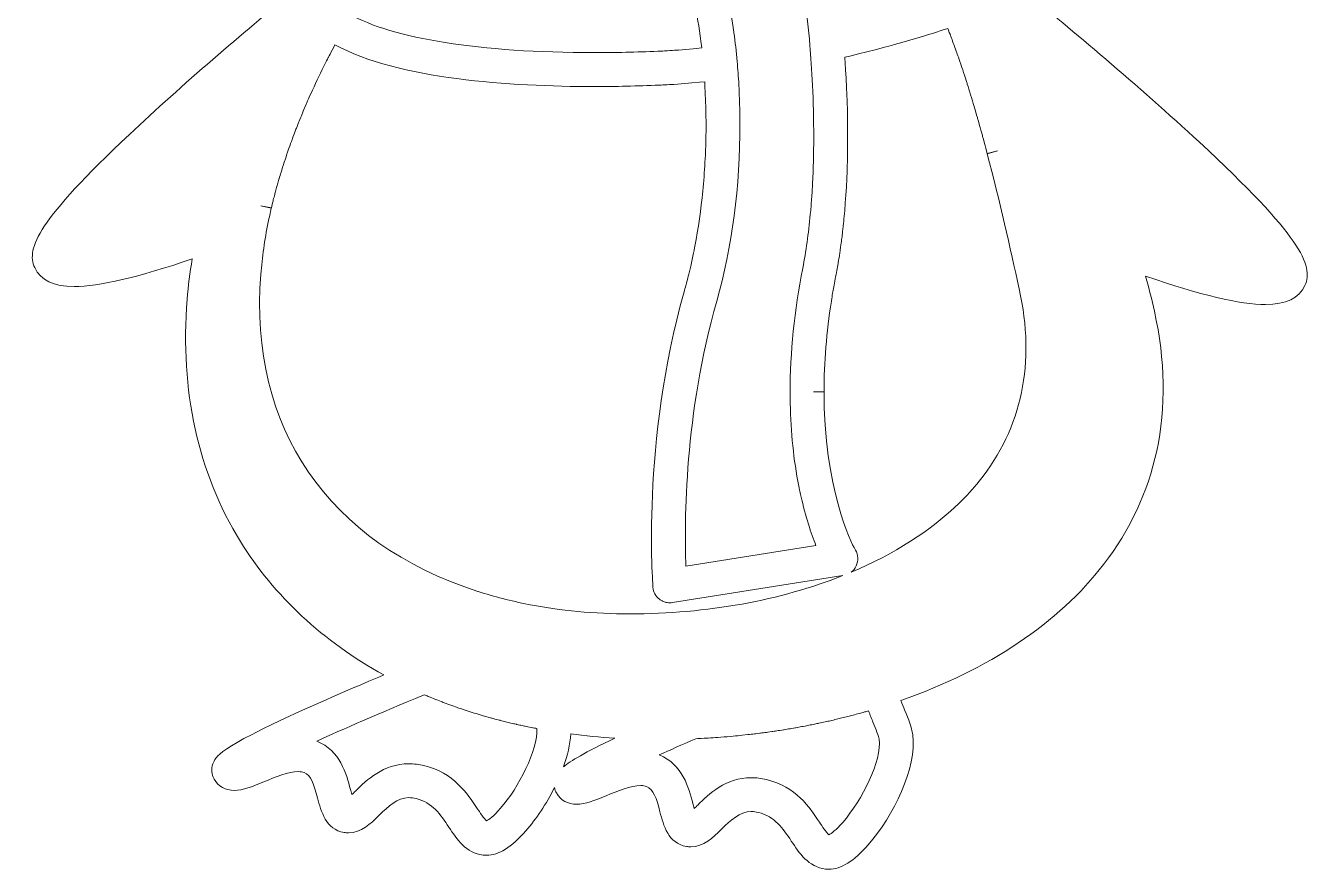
# Model space of a CAD drawing. Header units: inches. Extents: x -261 to 5410, y -3803 to -146.
# Drawn here: x -260 to 359, y -3003 to -2598 of the extents above; entities that cross this region are included whole.
import ezdxf

# ---------------------------------------------------------------- set-up
doc = ezdxf.new("R2010")
doc.units = ezdxf.units.IN
doc.header["$MEASUREMENT"] = 0
doc.layers.add('Layer 1', color=7, linetype='Continuous')

# ---------------------------------------------------------------- blocks, each defined once
blk = doc.blocks.new('block 40')
at = {"layer": 'Layer 1', "lineweight": 0}
for points, knots in [([(304.15, -2653.46), (275.27, -2626.67), (240.61, -2597.74), (221.95, -2582.42), (221.76, -2582.03), (221.58, -2581.65), (221.4, -2581.26), (223.25, -2579.11), (224.26, -2576.71), (224.42, -2574.07), (224.85, -2566.91), (218.93, -2562.62), (214.17, -2559.17), (212.81, -2558.19), (211.3, -2557.1), (210.14, -2556.07), (209.71, -2555.04), (209.31, -2554.07), (208.92, -2553.13), (209.78, -2540.33), (203.42, -2531.91), (200.19, -2528.49), (196.89, -2517.04), (195.38, -2507.28), (195.58, -2498.71), (196.68, -2452.63), (183.17, -2413.86), (156.53, -2386.57), (143.05, -2372.77), (126.39, -2362.12), (107, -2354.91), (87.11, -2347.52), (64.35, -2343.78), (39.34, -2343.78), (17.59, -2343.78), (-4.88, -2348.96), (-25.66, -2358.77), (-46.1, -2368.42), (-64.59, -2382.39), (-79.15, -2399.16), (-106.39, -2430.55), (-118.32, -2469.36), (-112.76, -2508.45), (-111.76, -2515.47), (-111.85, -2522.78), (-113.03, -2530.68), (-115.28, -2531.41), (-117.29, -2532.75), (-118.89, -2534.61), (-122.86, -2539.24), (-123.94, -2546.4), (-122.29, -2557.14), (-122.09, -2558.85), (-125.13, -2564.2), (-126.6, -2566.77), (-129.23, -2571.41), (-132.17, -2576.57), (-132.51, -2581.86), (-154.42, -2600.04), (-185.05, -2626.06), (-210.26, -2649.81), (-254.03, -2691.06), (-260.11, -2704.54), (-255.8, -2713.88), (-253.02, -2719.93), (-246.65, -2723), (-236.86, -2723), (-224.97, -2723), (-205.89, -2718.53), (-180.09, -2709.71), (-181.19, -2716.23), (-182, -2722.73), (-182.5, -2729.1), (-185.96, -2773.17), (-177.34, -2812.37), (-156.86, -2845.61), (-140.79, -2871.71), (-117.11, -2893.74), (-87.99, -2909.8), (-100.23, -2914.97), (-115.03, -2921.34), (-128.43, -2927.44), (-167.59, -2945.26), (-168.83, -2948.83), (-170.16, -2952.62), (-171, -2955.03), (-170.78, -2957.67), (-169.57, -2959.86), (-167.64, -2963.33), (-164.09, -2965.32), (-159.83, -2965.32), (-155.67, -2965.32), (-151.27, -2963.51), (-145.7, -2961.22), (-140.1, -2958.91), (-133.76, -2956.29), (-128.99, -2956.29), (-127.91, -2956.29), (-126.98, -2956.44), (-126.27, -2956.73), (-122.84, -2958.1), (-121.47, -2962.47), (-119.78, -2968.97), (-118.11, -2975.36), (-115.83, -2984.11), (-107.03, -2985.57), (-106.34, -2985.68), (-105.64, -2985.74), (-104.94, -2985.74), (-98.74, -2985.74), (-94.38, -2981.45), (-90.16, -2977.3), (-85.72, -2972.94), (-81.53, -2968.81), (-75.84, -2968.81), (-74.77, -2968.81), (-73.62, -2968.96), (-72.44, -2969.24), (-64.45, -2971.17), (-60.66, -2976.9), (-56.64, -2982.97), (-52.8, -2988.78), (-48.44, -2995.38), (-40.19, -2996.43), (-39.65, -2996.5), (-39.11, -2996.54), (-38.57, -2996.54), (-32.72, -2996.54), (-26.52, -2992.68), (-19.6, -2984.74), (-14.63, -2979.04), (-9.74, -2971.71), (-5.87, -2963.96), (-5.69, -2964.86), (-5.37, -2965.74), (-4.91, -2966.56), (-2.99, -2970.03), (0.56, -2972.01), (4.82, -2972.01), (8.98, -2972.01), (13.38, -2970.2), (18.95, -2967.9), (24.55, -2965.6), (30.89, -2962.98), (35.66, -2962.98), (36.74, -2962.98), (37.68, -2963.13), (38.38, -2963.41), (41.81, -2964.78), (43.18, -2969.15), (44.88, -2975.67), (46.54, -2982.05), (48.82, -2990.8), (57.63, -2992.27), (58.31, -2992.38), (59.01, -2992.44), (59.7, -2992.44), (65.91, -2992.44), (70.26, -2988.15), (74.48, -2984), (78.91, -2979.64), (83.1, -2975.51), (88.79, -2975.51), (89.87, -2975.51), (91.02, -2975.66), (92.21, -2975.94), (100.2, -2977.87), (103.99, -2983.6), (108.01, -2989.66), (111.85, -2995.48), (116.22, -3002.07), (124.47, -3003.13), (125, -3003.2), (125.55, -3003.23), (126.09, -3003.23), (131.93, -3003.23), (138.12, -2999.38), (145.03, -2991.46), (157.03, -2977.69), (168.6, -2954.45), (166.4, -2938.52), (165.93, -2935.08), (164.43, -2931.36), (162.53, -2926.64), (161.97, -2925.28), (161.35, -2923.73), (160.71, -2922.08), (202.9, -2907.34), (236.53, -2884.79), (258.2, -2856.65), (270.9, -2840.16), (279.5, -2821.78), (283.75, -2802.04), (288.26, -2781.09), (287.88, -2758.49), (282.63, -2734.88), (281.4, -2729.37), (280, -2723.74), (278.43, -2718.03), (304.67, -2727.06), (324.04, -2731.63), (336.08, -2731.63), (345.86, -2731.63), (352.23, -2728.56), (355.02, -2722.51), (359.49, -2712.81), (352.6, -2698.4), (304.15, -2653.46)], [0, 0, 0, 0, 1, 1, 1, 2, 2, 2, 3, 3, 3, 4, 4, 4, 5, 5, 5, 6, 6, 6, 7, 7, 7, 8, 8, 8, 9, 9, 9, 10, 10, 10, 11, 11, 11, 12, 12, 12, 13, 13, 13, 14, 14, 14, 15, 15, 15, 16, 16, 16, 17, 17, 17, 18, 18, 18, 19, 19, 19, 20, 20, 20, 21, 21, 21, 22, 22, 22, 23, 23, 23, 24, 24, 24, 25, 25, 25, 26, 26, 26, 27, 27, 27, 28, 28, 28, 29, 29, 29, 30, 30, 30, 31, 31, 31, 32, 32, 32, 33, 33, 33, 34, 34, 34, 35, 35, 35, 36, 36, 36, 37, 37, 37, 38, 38, 38, 39, 39, 39, 40, 40, 40, 41, 41, 41, 42, 42, 42, 43, 43, 43, 44, 44, 44, 45, 45, 45, 46, 46, 46, 47, 47, 47, 48, 48, 48, 49, 49, 49, 50, 50, 50, 51, 51, 51, 52, 52, 52, 53, 53, 53, 54, 54, 54, 55, 55, 55, 56, 56, 56, 57, 57, 57, 58, 58, 58, 59, 59, 59, 60, 60, 60, 61, 61, 61, 62, 62, 62, 63, 63, 63, 64, 64, 64, 65, 65, 65, 66, 66, 66, 67, 67, 67, 68, 68, 68, 69, 69, 69, 69]), ([(110.74, -2814.12), (111.12, -2816.33), (111.54, -2818.54), (111.98, -2820.68), (112.2, -2821.7), (112.41, -2822.71), (112.64, -2823.69), (114.91, -2833.82), (117.55, -2841.73), (119.87, -2847.53), (119.87, -2847.53), (57.31, -2857.47), (57.31, -2857.47), (56.54, -2836.13), (56.71, -2784.08), (72.15, -2730), (79.51, -2704.22), (83.37, -2674.69), (83.33, -2644.61), (83.32, -2638.38), (83.14, -2632.09), (82.8, -2625.9), (82.59, -2622.16), (82.32, -2618.39), (81.99, -2614.69), (81.58, -2610.04), (81.06, -2605.4), (80.46, -2600.95), (80.46, -2600.95), (80.41, -2600.58), (80.41, -2600.58), (78.86, -2589.1), (76.73, -2578.49), (74.09, -2569.05), (74.09, -2569.05), (74.07, -2568.96), (74.07, -2568.96), (73.45, -2566.75), (72.8, -2564.6), (72.12, -2562.51), (71.9, -2561.84), (71.68, -2561.18), (71.46, -2560.54), (71.46, -2560.54), (71.39, -2560.34), (71.39, -2560.34), (71.19, -2559.74), (70.98, -2559.13), (70.76, -2558.54), (70.76, -2558.54), (70.67, -2558.28), (70.67, -2558.28), (70.46, -2557.72), (70.26, -2557.15), (70.04, -2556.58), (70.04, -2556.58), (69.93, -2556.29), (69.93, -2556.29), (69.73, -2555.76), (69.52, -2555.23), (69.31, -2554.71), (69.31, -2554.71), (69.2, -2554.43), (69.2, -2554.43), (68.99, -2553.9), (68.78, -2553.38), (68.57, -2552.87), (68.57, -2552.87), (68.35, -2552.38), (68.35, -2552.38), (68.35, -2552.38), (67.96, -2551.46), (67.8, -2551.08), (67.8, -2551.08), (67.16, -2549.67), (67.01, -2549.34), (67.01, -2549.34), (66.34, -2547.94), (66.2, -2547.66), (66.2, -2547.66), (65.38, -2546.04), (65.38, -2546.04), (65.38, -2546.04), (64.54, -2544.46), (64.54, -2544.46), (64.54, -2544.46), (63.8, -2543.16), (63.8, -2543.16), (63.8, -2543.16), (63.74, -2543.05), (63.74, -2543.05), (63.74, -2543.05), (63.7, -2542.98), (63.7, -2542.98), (63.7, -2542.98), (63.57, -2542.72), (63.57, -2542.72), (63.57, -2542.72), (63.46, -2542.59), (63.46, -2542.59), (63.17, -2542.1), (62.88, -2541.63), (62.58, -2541.16), (62.58, -2541.16), (62.29, -2540.72), (62.29, -2540.72), (62.07, -2540.37), (61.84, -2540.01), (61.61, -2539.69), (61.61, -2539.69), (61.1, -2538.95), (61.02, -2538.84), (61.02, -2538.84), (62.34, -2538.57), (62.34, -2538.57), (62.34, -2538.57), (63.77, -2538.3), (63.77, -2538.3), (63.77, -2538.3), (65.46, -2538), (65.46, -2538), (65.46, -2538), (64.57, -2532.97), (64.57, -2532.97), (64.57, -2532.97), (65.59, -2537.97), (65.59, -2537.97), (65.59, -2537.97), (66.82, -2537.76), (66.82, -2537.76), (66.82, -2537.76), (68.27, -2537.52), (68.27, -2537.52), (68.27, -2537.52), (69.82, -2537.28), (69.82, -2537.28), (69.82, -2537.28), (71.58, -2537.02), (71.58, -2537.02), (71.58, -2537.02), (73.06, -2536.81), (73.06, -2536.81), (73.06, -2536.81), (74.54, -2536.62), (74.54, -2536.62), (74.54, -2536.62), (76.09, -2536.43), (76.09, -2536.43), (76.09, -2536.43), (77.96, -2536.22), (77.96, -2536.22), (77.96, -2536.22), (77.43, -2531.14), (77.43, -2531.14), (77.43, -2531.14), (78.1, -2536.21), (78.1, -2536.21), (78.1, -2536.21), (79.42, -2536.08), (79.42, -2536.08), (79.42, -2536.08), (80.92, -2535.95), (80.92, -2535.95), (80.92, -2535.95), (82.39, -2535.83), (82.39, -2535.83), (82.39, -2535.83), (83.8, -2535.73), (84.23, -2535.7), (84.23, -2535.7), (85.25, -2535.65), (85.69, -2535.63), (85.69, -2535.63), (87.09, -2535.57), (87.09, -2535.57), (87.09, -2535.57), (88.66, -2535.53), (88.66, -2535.53), (88.66, -2535.53), (90.31, -2535.51), (90.31, -2535.51), (98.45, -2535.51), (102.03, -2536.67), (103.44, -2537.36), (103.65, -2537.46), (103.8, -2537.55), (103.9, -2537.61), (103.92, -2537.64), (103.94, -2537.67), (103.96, -2537.7), (104.15, -2538), (104.36, -2538.38), (104.61, -2538.91), (104.61, -2538.91), (104.86, -2539.44), (104.86, -2539.44), (105.51, -2540.88), (106.19, -2542.75), (106.89, -2545), (107.4, -2546.61), (107.9, -2548.41), (108.4, -2550.34), (108.65, -2551.32), (108.9, -2552.32), (109.15, -2553.36), (109.89, -2556.47), (110.61, -2559.92), (111.31, -2563.61), (113.68, -2576.2), (115.63, -2591.21), (116.95, -2607.01), (117.81, -2617.33), (118.83, -2633.43), (118.81, -2651.5), (118.8, -2659.01), (118.62, -2666.36), (118.26, -2673.35), (118.13, -2675.83), (117.97, -2678.32), (117.79, -2680.82), (117.61, -2683.35), (117.4, -2685.87), (117.17, -2688.31), (116.3, -2697.52), (115.08, -2706.19), (113.53, -2714.09), (109.5, -2734.63), (107.46, -2754.75), (107.46, -2773.88), (107.46, -2787.97), (108.57, -2801.5), (110.74, -2814.12)], [0, 0, 0, 0, 1, 1, 1, 2, 2, 2, 3, 3, 3, 4, 4, 4, 5, 5, 5, 6, 6, 6, 7, 7, 7, 8, 8, 8, 9, 9, 9, 10, 10, 10, 11, 11, 11, 12, 12, 12, 13, 13, 13, 14, 14, 14, 15, 15, 15, 16, 16, 16, 17, 17, 17, 18, 18, 18, 19, 19, 19, 20, 20, 20, 21, 21, 21, 22, 22, 22, 23, 23, 23, 24, 24, 24, 25, 25, 25, 26, 26, 26, 27, 27, 27, 28, 28, 28, 29, 29, 29, 30, 30, 30, 31, 31, 31, 32, 32, 32, 33, 33, 33, 34, 34, 34, 35, 35, 35, 36, 36, 36, 37, 37, 37, 38, 38, 38, 39, 39, 39, 40, 40, 40, 41, 41, 41, 42, 42, 42, 43, 43, 43, 44, 44, 44, 45, 45, 45, 46, 46, 46, 47, 47, 47, 48, 48, 48, 49, 49, 49, 50, 50, 50, 51, 51, 51, 52, 52, 52, 53, 53, 53, 54, 54, 54, 55, 55, 55, 56, 56, 56, 57, 57, 57, 58, 58, 58, 59, 59, 59, 60, 60, 60, 61, 61, 61, 62, 62, 62, 63, 63, 63, 64, 64, 64, 65, 65, 65, 66, 66, 66, 67, 67, 67, 68, 68, 68, 69, 69, 69, 70, 70, 70, 71, 71, 71, 72, 72, 72, 73, 73, 73, 74, 74, 74, 75, 75, 75, 76, 76, 76, 77, 77, 77, 77]), ([(-112.42, -2574.84), (-108.96, -2568.77), (-105.05, -2561.89), (-106.17, -2554.66), (-106.76, -2550.79), (-106.78, -2548.33), (-106.66, -2546.86), (-106.66, -2546.86), (-104.06, -2547.2), (-104.06, -2547.2), (-102.45, -2547.4), (-100.25, -2547.68), (-97.54, -2548), (-97.54, -2548), (-97.04, -2548.06), (-97.04, -2548.06), (-95.56, -2548.23), (-93.95, -2548.42), (-92.18, -2548.62), (-92.18, -2548.62), (-89.75, -2548.89), (-89.75, -2548.89), (-89.75, -2548.89), (-83.89, -2549.52), (-83.89, -2549.52), (-82.31, -2549.69), (-80.66, -2549.86), (-78.94, -2550.03), (-71.87, -2550.74), (-64.65, -2551.4), (-57.48, -2551.99), (-27.9, -2554.42), (0.36, -2555.65), (26.53, -2555.65), (27.42, -2555.65), (28.31, -2555.64), (29.21, -2555.64), (29.33, -2555.68), (29.44, -2555.71), (29.51, -2555.72), (29.7, -2555.77), (29.9, -2555.81), (30.05, -2555.83), (30.21, -2555.86), (30.37, -2555.88), (30.5, -2555.9), (30.65, -2555.92), (30.79, -2555.93), (30.98, -2555.94), (31.13, -2555.95), (31.27, -2555.95), (31.42, -2555.95), (31.42, -2555.95), (51.81, -2555.36), (51.81, -2555.36), (51.98, -2555.71), (52.16, -2556.09), (52.37, -2556.53), (52.37, -2556.53), (52.44, -2556.69), (52.44, -2556.69), (52.61, -2557.07), (52.78, -2557.45), (52.96, -2557.85), (52.96, -2557.85), (53.45, -2558.98), (53.59, -2559.32), (53.59, -2559.32), (54.22, -2560.86), (54.22, -2560.86), (54.22, -2560.86), (54.83, -2562.45), (54.83, -2562.45), (54.83, -2562.45), (55.44, -2564.1), (55.44, -2564.1), (55.44, -2564.1), (56.04, -2565.82), (56.04, -2565.82), (56.04, -2565.82), (56.63, -2567.57), (56.63, -2567.57), (56.63, -2567.57), (57.2, -2569.38), (57.2, -2569.38), (57.2, -2569.38), (57.81, -2571.38), (57.81, -2571.38), (57.81, -2571.38), (58.34, -2573.22), (58.34, -2573.22), (58.34, -2573.22), (58.97, -2575.53), (58.97, -2575.53), (58.97, -2575.53), (59.37, -2577.08), (59.56, -2577.81), (59.73, -2578.5), (59.9, -2579.2), (60.09, -2580.01), (60.25, -2580.66), (60.4, -2581.32), (60.55, -2581.98), (60.55, -2581.98), (60.91, -2583.59), (61.03, -2584.12), (61.03, -2584.12), (61.48, -2586.27), (61.48, -2586.27), (61.48, -2586.27), (61.91, -2588.46), (61.91, -2588.46), (61.91, -2588.46), (62.34, -2590.71), (62.34, -2590.71), (62.34, -2590.71), (62.74, -2592.97), (62.74, -2592.97), (62.74, -2592.97), (63.13, -2595.28), (63.13, -2595.28), (63.13, -2595.28), (63.51, -2597.63), (63.51, -2597.63), (63.51, -2597.63), (63.86, -2600.01), (63.86, -2600.01), (63.86, -2600.01), (64.21, -2602.45), (64.21, -2602.45), (64.21, -2602.45), (64.54, -2604.97), (64.54, -2604.97), (64.54, -2604.97), (64.93, -2608.23), (64.93, -2608.23), (64.93, -2608.23), (62.31, -2608.5), (62.31, -2608.5), (62.31, -2608.5), (60.77, -2608.65), (60.77, -2608.65), (60.77, -2608.65), (57.28, -2608.96), (57.28, -2608.96), (57.28, -2608.96), (53.83, -2609.24), (53.83, -2609.24), (53.15, -2609.29), (50.44, -2609.47), (50.44, -2609.47), (49.77, -2609.52), (47.11, -2609.67), (47.11, -2609.67), (46.02, -2609.73), (44.93, -2609.78), (43.85, -2609.83), (33.56, -2610.26), (23.3, -2610.48), (13.36, -2610.48), (-41.69, -2610.48), (-83.62, -2603.85), (-104.7, -2591.8), (-105.15, -2591.54), (-105.59, -2591.28), (-106.03, -2591.02), (-107.25, -2590.27), (-108.4, -2589.51), (-109.44, -2588.75), (-109.44, -2588.75), (-109.59, -2588.64), (-109.59, -2588.64), (-109.95, -2588.37), (-110.31, -2588.1), (-110.65, -2587.83), (-110.65, -2587.83), (-110.74, -2587.75), (-110.74, -2587.75), (-111.09, -2587.48), (-111.42, -2587.2), (-111.75, -2586.92), (-111.75, -2586.92), (-111.89, -2586.8), (-111.89, -2586.8), (-112.17, -2586.55), (-112.45, -2586.31), (-112.78, -2586), (-112.78, -2586), (-112.87, -2585.92), (-112.87, -2585.92), (-113.14, -2585.66), (-113.4, -2585.41), (-113.64, -2585.17), (-113.64, -2585.17), (-113.76, -2585.05), (-113.76, -2585.05), (-114.05, -2584.76), (-114.33, -2584.46), (-114.6, -2584.15), (-114.63, -2582.93), (-114.94, -2581.74), (-115.5, -2580.65), (-114.71, -2578.86), (-113.43, -2576.62), (-112.42, -2574.84)], [0, 0, 0, 0, 1, 1, 1, 2, 2, 2, 3, 3, 3, 4, 4, 4, 5, 5, 5, 6, 6, 6, 7, 7, 7, 8, 8, 8, 9, 9, 9, 10, 10, 10, 11, 11, 11, 12, 12, 12, 13, 13, 13, 14, 14, 14, 15, 15, 15, 16, 16, 16, 17, 17, 17, 18, 18, 18, 19, 19, 19, 20, 20, 20, 21, 21, 21, 22, 22, 22, 23, 23, 23, 24, 24, 24, 25, 25, 25, 26, 26, 26, 27, 27, 27, 28, 28, 28, 29, 29, 29, 30, 30, 30, 31, 31, 31, 32, 32, 32, 33, 33, 33, 34, 34, 34, 35, 35, 35, 36, 36, 36, 37, 37, 37, 38, 38, 38, 39, 39, 39, 40, 40, 40, 41, 41, 41, 42, 42, 42, 43, 43, 43, 44, 44, 44, 45, 45, 45, 46, 46, 46, 47, 47, 47, 48, 48, 48, 49, 49, 49, 50, 50, 50, 51, 51, 51, 52, 52, 52, 53, 53, 53, 54, 54, 54, 55, 55, 55, 56, 56, 56, 57, 57, 57, 58, 58, 58, 59, 59, 59, 60, 60, 60, 61, 61, 61, 62, 62, 62, 63, 63, 63, 64, 64, 64, 65, 65, 65, 66, 66, 66, 67, 67, 67, 68, 68, 68, 68]), ([(198.31, -2816.63), (195.42, -2820.23), (192.19, -2823.77), (188.72, -2827.15), (175.02, -2840.51), (157.3, -2851.72), (136.82, -2860.35), (137.83, -2859.57), (138.66, -2858.54), (139.22, -2857.34), (140.37, -2854.88), (140.22, -2852.02), (138.84, -2849.72), (138.7, -2849.49), (125.31, -2826.14), (123.89, -2781.5), (123.89, -2781.5), (123.84, -2779.53), (123.83, -2778.95), (123.82, -2778.36), (123.79, -2776.28), (123.79, -2776.28), (123.78, -2775.41), (123.77, -2774.53), (123.77, -2773.64), (123.77, -2773.64), (118.66, -2773.64), (118.66, -2773.64), (118.66, -2773.64), (123.77, -2773.45), (123.77, -2773.45), (123.79, -2759.52), (124.98, -2744.92), (127.28, -2730.06), (127.28, -2730.06), (127.33, -2729.73), (127.33, -2729.73), (127.51, -2728.58), (127.7, -2727.41), (127.9, -2726.25), (127.9, -2726.25), (128.01, -2725.59), (128.01, -2725.59), (128.2, -2724.48), (128.4, -2723.36), (128.6, -2722.25), (128.6, -2722.25), (128.74, -2721.42), (128.74, -2721.42), (129, -2720.03), (129.26, -2718.63), (129.54, -2717.22), (129.78, -2715.98), (130.02, -2714.72), (130.24, -2713.46), (130.24, -2713.46), (130.51, -2711.88), (130.51, -2711.88), (130.64, -2711.14), (130.77, -2710.41), (130.89, -2709.68), (130.89, -2709.68), (131.4, -2706.44), (131.48, -2705.86), (131.48, -2705.86), (131.95, -2702.6), (132.02, -2702.03), (132.02, -2702.03), (132.44, -2698.76), (132.51, -2698.18), (132.51, -2698.18), (132.89, -2694.9), (132.96, -2694.32), (132.96, -2694.32), (133.28, -2691.13), (133.35, -2690.46), (133.35, -2690.46), (133.7, -2686.6), (133.7, -2686.6), (133.7, -2686.6), (134, -2682.74), (134, -2682.74), (134, -2682.74), (134.27, -2678.9), (134.27, -2678.9), (134.27, -2678.9), (134.38, -2677.09), (134.38, -2677.09), (134.38, -2677.09), (134.49, -2675.07), (134.49, -2675.07), (134.49, -2675.07), (134.68, -2671.26), (134.68, -2671.26), (134.68, -2671.26), (134.83, -2667.48), (134.83, -2667.48), (134.83, -2667.48), (134.89, -2665.69), (134.89, -2665.69), (134.89, -2665.69), (134.99, -2661.95), (134.99, -2661.95), (134.99, -2661.95), (135.06, -2658.25), (135.06, -2658.25), (135.06, -2658.25), (135.11, -2654.6), (135.11, -2654.6), (135.11, -2654.6), (135.12, -2650.99), (135.12, -2650.99), (135.12, -2650.99), (135.11, -2647.43), (135.11, -2647.43), (135.11, -2647.43), (135.09, -2645.54), (135.09, -2645.54), (135.09, -2645.54), (135.04, -2642.4), (135.04, -2642.4), (135.04, -2642.4), (134.97, -2638.66), (134.97, -2638.66), (134.97, -2638.66), (134.83, -2633.82), (134.83, -2633.82), (134.83, -2633.82), (134.72, -2630.6), (134.72, -2630.6), (134.72, -2630.6), (134.59, -2627.46), (134.59, -2627.46), (134.59, -2627.46), (134.36, -2622.8), (134.36, -2622.8), (134.36, -2622.8), (134.14, -2618.77), (134.14, -2618.77), (134.14, -2618.77), (134.01, -2616.7), (133.95, -2615.8), (133.95, -2615.8), (133.74, -2612.7), (133.74, -2612.7), (133.74, -2612.7), (136.22, -2612.11), (136.22, -2612.11), (136.22, -2612.11), (140.28, -2611.13), (140.28, -2611.13), (140.28, -2611.13), (144.31, -2610.12), (144.31, -2610.12), (144.31, -2610.12), (148.33, -2609.09), (148.33, -2609.09), (148.33, -2609.09), (152.3, -2608.04), (152.3, -2608.04), (153.45, -2607.74), (156.61, -2606.88), (156.61, -2606.88), (157.78, -2606.56), (158.94, -2606.23), (160.1, -2605.91), (160.1, -2605.91), (163.96, -2604.81), (163.96, -2604.81), (163.96, -2604.81), (167.76, -2603.7), (167.76, -2603.7), (167.76, -2603.7), (169.46, -2603.19), (169.46, -2603.19), (169.46, -2603.19), (172.99, -2602.12), (172.99, -2602.12), (172.99, -2602.12), (176.9, -2600.9), (176.9, -2600.9), (176.9, -2600.9), (180.51, -2599.75), (180.51, -2599.75), (180.51, -2599.75), (183.26, -2598.85), (183.26, -2598.85), (183.55, -2599.6), (184.51, -2602.07), (184.51, -2602.07), (184.87, -2603.02), (185.22, -2603.96), (185.57, -2604.92), (185.57, -2604.92), (185.94, -2605.89), (185.94, -2605.89), (186.29, -2606.85), (186.64, -2607.82), (186.99, -2608.79), (186.99, -2608.79), (187.34, -2609.77), (187.34, -2609.77), (187.69, -2610.75), (188.03, -2611.73), (188.38, -2612.72), (188.38, -2612.72), (188.72, -2613.71), (188.72, -2613.71), (189.06, -2614.71), (190.08, -2617.71), (190.08, -2617.71), (190.42, -2618.72), (191.41, -2621.76), (191.41, -2621.76), (191.75, -2622.79), (192.53, -2625.25), (192.53, -2625.25), (192.53, -2625.25), (193.39, -2627.97), (193.72, -2629.04), (193.72, -2629.04), (194.67, -2632.15), (195, -2633.24), (195, -2633.24), (195.93, -2636.35), (196.26, -2637.47), (196.26, -2637.47), (197.16, -2640.59), (197.49, -2641.74), (197.49, -2641.74), (198.38, -2644.85), (198.71, -2646.04), (198.71, -2646.04), (199.57, -2649.13), (199.91, -2650.36), (199.91, -2650.36), (200.74, -2653.42), (201.08, -2654.69), (201.08, -2654.69), (201.88, -2657.71), (202.23, -2659.04), (202.23, -2659.04), (207.18, -2657.74), (207.18, -2657.74), (207.18, -2657.74), (202.27, -2659.19), (202.27, -2659.19), (208.26, -2681.99), (213.23, -2704.36), (217.62, -2724.09), (225.53, -2759.65), (219.03, -2790.79), (198.31, -2816.63)], [0, 0, 0, 0, 1, 1, 1, 2, 2, 2, 3, 3, 3, 4, 4, 4, 5, 5, 5, 6, 6, 6, 7, 7, 7, 8, 8, 8, 9, 9, 9, 10, 10, 10, 11, 11, 11, 12, 12, 12, 13, 13, 13, 14, 14, 14, 15, 15, 15, 16, 16, 16, 17, 17, 17, 18, 18, 18, 19, 19, 19, 20, 20, 20, 21, 21, 21, 22, 22, 22, 23, 23, 23, 24, 24, 24, 25, 25, 25, 26, 26, 26, 27, 27, 27, 28, 28, 28, 29, 29, 29, 30, 30, 30, 31, 31, 31, 32, 32, 32, 33, 33, 33, 34, 34, 34, 35, 35, 35, 36, 36, 36, 37, 37, 37, 38, 38, 38, 39, 39, 39, 40, 40, 40, 41, 41, 41, 42, 42, 42, 43, 43, 43, 44, 44, 44, 45, 45, 45, 46, 46, 46, 47, 47, 47, 48, 48, 48, 49, 49, 49, 50, 50, 50, 51, 51, 51, 52, 52, 52, 53, 53, 53, 54, 54, 54, 55, 55, 55, 56, 56, 56, 57, 57, 57, 58, 58, 58, 59, 59, 59, 60, 60, 60, 61, 61, 61, 62, 62, 62, 63, 63, 63, 64, 64, 64, 65, 65, 65, 66, 66, 66, 67, 67, 67, 68, 68, 68, 69, 69, 69, 70, 70, 70, 71, 71, 71, 72, 72, 72, 73, 73, 73, 74, 74, 74, 75, 75, 75, 76, 76, 76, 77, 77, 77, 78, 78, 78, 79, 79, 79, 80, 80, 80, 81, 81, 81, 82, 82, 82, 83, 83, 83, 84, 84, 84, 84]), ([(30.33, -2880.43), (13.44, -2880.43), (-2.98, -2878.89), (-18.46, -2875.84), (-26.75, -2874.22), (-34.87, -2872.14), (-42.58, -2869.66), (-42.58, -2869.66), (-42.78, -2869.6), (-42.78, -2869.6), (-114.86, -2846.38), (-152.87, -2790.8), (-147.08, -2717.1), (-146.44, -2708.98), (-145.24, -2700.56), (-143.51, -2692.08), (-143.06, -2689.82), (-142.56, -2687.53), (-142.03, -2685.26), (-142.03, -2685.26), (-147, -2684.09), (-147, -2684.09), (-147, -2684.09), (-141.98, -2685.08), (-141.98, -2685.08), (-141.74, -2684.02), (-141.48, -2682.97), (-141.22, -2681.92), (-141.22, -2681.92), (-141.08, -2681.34), (-141.08, -2681.34), (-140.85, -2680.43), (-140.62, -2679.52), (-140.38, -2678.63), (-140.38, -2678.63), (-140.16, -2677.81), (-140.16, -2677.81), (-139.94, -2676.98), (-139.72, -2676.15), (-139.49, -2675.33), (-139.49, -2675.33), (-139.23, -2674.39), (-139.23, -2674.39), (-139.01, -2673.61), (-138.79, -2672.83), (-138.57, -2672.06), (-138.57, -2672.06), (-138.37, -2671.41), (-138.37, -2671.41), (-138.37, -2671.41), (-137.83, -2669.55), (-137.6, -2668.81), (-137.6, -2668.81), (-136.83, -2666.31), (-136.6, -2665.6), (-136.6, -2665.6), (-135.8, -2663.1), (-135.57, -2662.4), (-135.57, -2662.4), (-134.74, -2659.91), (-134.51, -2659.23), (-134.51, -2659.23), (-133.65, -2656.76), (-133.42, -2656.09), (-133.42, -2656.09), (-133.01, -2654.97), (-133.01, -2654.97), (-132.78, -2654.3), (-131.89, -2651.87), (-131.89, -2651.87), (-131.64, -2651.21), (-130.74, -2648.81), (-130.74, -2648.81), (-130.49, -2648.16), (-130.24, -2647.5), (-129.98, -2646.85), (-129.98, -2646.85), (-129.05, -2644.48), (-128.79, -2643.84), (-128.79, -2643.84), (-127.85, -2641.5), (-127.58, -2640.84), (-127.58, -2640.84), (-126.62, -2638.54), (-126.34, -2637.88), (-126.34, -2637.88), (-125.08, -2634.93), (-125.08, -2634.93), (-125.08, -2634.93), (-124.1, -2632.69), (-123.79, -2631.98), (-123.79, -2631.98), (-122.25, -2628.56), (-122.25, -2628.56), (-120.25, -2624.16), (-118.11, -2619.71), (-115.92, -2615.35), (-115.92, -2615.35), (-115.05, -2613.63), (-114.68, -2612.9), (-114.68, -2612.9), (-113.78, -2611.16), (-113.44, -2610.5), (-113.44, -2610.5), (-112.2, -2608.15), (-112.2, -2608.15), (-112.2, -2608.15), (-111.44, -2606.72), (-111.44, -2606.72), (-81.04, -2623.29), (-26.95, -2626.8), (13.36, -2626.8), (23.53, -2626.8), (34.02, -2626.57), (44.54, -2626.12), (45.67, -2626.08), (46.81, -2626.02), (47.97, -2625.96), (47.97, -2625.96), (50.69, -2625.8), (51.46, -2625.75), (51.46, -2625.75), (55, -2625.51), (55, -2625.51), (55, -2625.51), (58.6, -2625.22), (58.6, -2625.22), (58.6, -2625.22), (60.16, -2625.08), (60.16, -2625.08), (60.16, -2625.08), (63.84, -2624.74), (63.84, -2624.74), (63.84, -2624.74), (66.37, -2624.48), (66.37, -2624.48), (66.37, -2624.48), (66.49, -2626.47), (66.49, -2626.47), (66.49, -2626.47), (66.67, -2629.99), (66.67, -2629.99), (66.67, -2629.99), (66.81, -2633.51), (66.81, -2633.51), (66.81, -2633.51), (66.92, -2637.02), (66.92, -2637.02), (66.92, -2637.02), (66.98, -2640.55), (66.98, -2640.55), (66.98, -2640.55), (67.01, -2644.06), (67.01, -2644.06), (67.01, -2644.06), (67.01, -2647.57), (67.01, -2647.57), (67.01, -2647.57), (66.96, -2651.08), (66.96, -2651.08), (66.96, -2651.08), (66.88, -2654.58), (66.88, -2654.58), (66.88, -2654.58), (66.76, -2658.07), (66.76, -2658.07), (66.76, -2658.07), (66.7, -2659.68), (66.7, -2659.68), (66.7, -2659.68), (66.61, -2661.55), (66.61, -2661.55), (66.61, -2661.55), (66.52, -2663.16), (66.52, -2663.16), (66.49, -2663.78), (66.45, -2664.4), (66.42, -2665.03), (66.42, -2665.03), (66.32, -2666.61), (66.32, -2666.61), (66.32, -2666.61), (66.19, -2668.48), (66.19, -2668.48), (66.19, -2668.48), (66.07, -2670.07), (66.07, -2670.07), (66.07, -2670.07), (65.92, -2671.93), (65.92, -2671.93), (65.92, -2671.93), (65.79, -2673.51), (65.79, -2673.51), (65.79, -2673.51), (65.62, -2675.36), (65.62, -2675.36), (65.62, -2675.36), (65.47, -2676.93), (65.47, -2676.93), (65.47, -2676.93), (65.29, -2678.78), (65.29, -2678.78), (65.29, -2678.78), (65.12, -2680.34), (65.12, -2680.34), (65.12, -2680.34), (64.73, -2683.73), (64.73, -2683.73), (64.73, -2683.73), (64.31, -2687.1), (64.31, -2687.1), (64.31, -2687.1), (63.84, -2690.45), (63.84, -2690.45), (63.84, -2690.45), (63.35, -2693.77), (63.35, -2693.77), (63.35, -2693.77), (62.82, -2697.08), (62.82, -2697.08), (62.82, -2697.08), (62.25, -2700.35), (62.25, -2700.35), (62.25, -2700.35), (61.65, -2703.61), (61.65, -2703.61), (61.55, -2704.13), (61.01, -2706.83), (61.01, -2706.83), (61.01, -2706.83), (60.34, -2710.03), (60.34, -2710.03), (60.34, -2710.03), (59.63, -2713.19), (59.63, -2713.19), (59.63, -2713.19), (58.89, -2716.33), (58.89, -2716.33), (58.76, -2716.84), (58.11, -2719.42), (58.11, -2719.42), (57.95, -2720.06), (57.3, -2722.49), (57.3, -2722.49), (57.03, -2723.51), (56.75, -2724.52), (56.46, -2725.52), (35.92, -2797.46), (41.45, -2866.94), (41.51, -2867.64), (41.7, -2869.89), (42.83, -2871.98), (44.61, -2873.38), (45.01, -2873.69), (45.44, -2873.96), (45.94, -2874.22), (46.09, -2874.29), (46.24, -2874.36), (46.35, -2874.4), (46.68, -2874.55), (47.02, -2874.67), (47.32, -2874.76), (47.5, -2874.81), (47.67, -2874.86), (47.87, -2874.9), (48.21, -2874.98), (48.55, -2875.03), (48.91, -2875.06), (48.98, -2875.07), (49.34, -2875.11), (49.34, -2875.11), (49.34, -2875.11), (49.64, -2875.11), (49.64, -2875.11), (50.06, -2875.11), (50.49, -2875.07), (50.92, -2875.01), (50.92, -2875.01), (132.79, -2862), (132.79, -2862), (102.95, -2873.88), (67.58, -2880.43), (30.33, -2880.43)], [0, 0, 0, 0, 1, 1, 1, 2, 2, 2, 3, 3, 3, 4, 4, 4, 5, 5, 5, 6, 6, 6, 7, 7, 7, 8, 8, 8, 9, 9, 9, 10, 10, 10, 11, 11, 11, 12, 12, 12, 13, 13, 13, 14, 14, 14, 15, 15, 15, 16, 16, 16, 17, 17, 17, 18, 18, 18, 19, 19, 19, 20, 20, 20, 21, 21, 21, 22, 22, 22, 23, 23, 23, 24, 24, 24, 25, 25, 25, 26, 26, 26, 27, 27, 27, 28, 28, 28, 29, 29, 29, 30, 30, 30, 31, 31, 31, 32, 32, 32, 33, 33, 33, 34, 34, 34, 35, 35, 35, 36, 36, 36, 37, 37, 37, 38, 38, 38, 39, 39, 39, 40, 40, 40, 41, 41, 41, 42, 42, 42, 43, 43, 43, 44, 44, 44, 45, 45, 45, 46, 46, 46, 47, 47, 47, 48, 48, 48, 49, 49, 49, 50, 50, 50, 51, 51, 51, 52, 52, 52, 53, 53, 53, 54, 54, 54, 55, 55, 55, 56, 56, 56, 57, 57, 57, 58, 58, 58, 59, 59, 59, 60, 60, 60, 61, 61, 61, 62, 62, 62, 63, 63, 63, 64, 64, 64, 65, 65, 65, 66, 66, 66, 67, 67, 67, 68, 68, 68, 69, 69, 69, 70, 70, 70, 71, 71, 71, 72, 72, 72, 73, 73, 73, 74, 74, 74, 75, 75, 75, 76, 76, 76, 77, 77, 77, 78, 78, 78, 79, 79, 79, 80, 80, 80, 81, 81, 81, 82, 82, 82, 83, 83, 83, 84, 84, 84, 85, 85, 85, 86, 86, 86, 87, 87, 87, 88, 88, 88, 89, 89, 89, 90, 90, 90, 91, 91, 91, 92, 92, 92, 93, 93, 93, 94, 94, 94, 94]), ([(-31.9, -2974.02), (-35.08, -2977.67), (-37.37, -2979.37), (-38.5, -2980), (-39.7, -2979.02), (-41.83, -2975.8), (-43.04, -2973.97), (-47.83, -2966.73), (-54.38, -2956.82), (-68.61, -2953.38), (-71.05, -2952.8), (-73.48, -2952.5), (-75.84, -2952.5), (-88.22, -2952.5), (-96.27, -2960.43), (-101.61, -2965.68), (-102.1, -2966.16), (-102.71, -2966.76), (-103.32, -2967.35), (-103.58, -2966.44), (-103.82, -2965.53), (-103.99, -2964.85), (-105.94, -2957.4), (-108.88, -2946.13), (-120.17, -2941.6), (-107.75, -2935.96), (-91, -2928.67), (-68.47, -2919.31), (-68.47, -2919.31), (-67.59, -2919.69), (-67.59, -2919.69), (-66.92, -2919.97), (-66.24, -2920.25), (-65.58, -2920.53), (-65.58, -2920.53), (-63.99, -2921.18), (-63.99, -2921.18), (-63.31, -2921.46), (-62.61, -2921.73), (-61.92, -2922), (-61.92, -2922), (-60.36, -2922.61), (-60.36, -2922.61), (-59.72, -2922.86), (-59.08, -2923.1), (-58.44, -2923.34), (-58.44, -2923.34), (-56.69, -2924), (-56.69, -2924), (-56.03, -2924.24), (-55.36, -2924.48), (-54.69, -2924.71), (-54.69, -2924.71), (-52.97, -2925.33), (-52.97, -2925.33), (-52.2, -2925.6), (-51.41, -2925.86), (-50.63, -2926.13), (-50.63, -2926.13), (-49.22, -2926.6), (-49.22, -2926.6), (-47.98, -2927.02), (-46.73, -2927.42), (-45.44, -2927.82), (-44.17, -2928.22), (-42.89, -2928.61), (-41.61, -2928.99), (-41.61, -2928.99), (-40.14, -2929.42), (-40.14, -2929.42), (-39.35, -2929.65), (-38.55, -2929.88), (-37.76, -2930.1), (-37.76, -2930.1), (-36.17, -2930.54), (-36.17, -2930.54), (-36.17, -2930.54), (-34.48, -2931), (-33.86, -2931.16), (-33.86, -2931.16), (-32.16, -2931.6), (-32.16, -2931.6), (-32.16, -2931.6), (-30.56, -2932.01), (-29.93, -2932.17), (-29.93, -2932.17), (-26.6, -2932.97), (-25.97, -2933.12), (-25.43, -2933.25), (-24.14, -2933.54), (-24.14, -2933.54), (-24.14, -2933.54), (-22.63, -2933.88), (-21.97, -2934.02), (-21.97, -2934.02), (-20.24, -2934.38), (-20.24, -2934.38), (-20.24, -2934.38), (-18.67, -2934.71), (-17.94, -2934.86), (-17.94, -2934.86), (-16.26, -2935.19), (-16.26, -2935.19), (-16.26, -2935.19), (-14.87, -2935.46), (-14.28, -2935.57), (-13.92, -2945.99), (-22.95, -2963.76), (-31.9, -2974.02)], [0, 0, 0, 0, 1, 1, 1, 2, 2, 2, 3, 3, 3, 4, 4, 4, 5, 5, 5, 6, 6, 6, 7, 7, 7, 8, 8, 8, 9, 9, 9, 10, 10, 10, 11, 11, 11, 12, 12, 12, 13, 13, 13, 14, 14, 14, 15, 15, 15, 16, 16, 16, 17, 17, 17, 18, 18, 18, 19, 19, 19, 20, 20, 20, 21, 21, 21, 22, 22, 22, 23, 23, 23, 24, 24, 24, 25, 25, 25, 26, 26, 26, 27, 27, 27, 28, 28, 28, 29, 29, 29, 30, 30, 30, 31, 31, 31, 32, 32, 32, 33, 33, 33, 34, 34, 34, 35, 35, 35, 36, 36, 36, 36]), ([(132.73, -2980.74), (129.57, -2984.37), (127.28, -2986.06), (126.15, -2986.69), (124.95, -2985.71), (122.82, -2982.49), (121.61, -2980.66), (116.82, -2973.42), (110.26, -2963.51), (96.04, -2960.09), (93.6, -2959.5), (91.16, -2959.2), (88.79, -2959.2), (76.42, -2959.2), (68.36, -2967.13), (63.03, -2972.38), (62.55, -2972.86), (61.94, -2973.45), (61.33, -2974.04), (61.07, -2973.14), (60.84, -2972.23), (60.66, -2971.55), (58.72, -2964.1), (55.78, -2952.84), (44.5, -2948.29), (49.62, -2945.98), (55.46, -2943.38), (62.13, -2940.47), (62.73, -2940.44), (66.82, -2940.23), (66.82, -2940.23), (68.42, -2940.14), (70.02, -2940.03), (71.61, -2939.92), (71.61, -2939.92), (72.73, -2939.84), (72.73, -2939.84), (74.7, -2939.7), (76.66, -2939.54), (78.61, -2939.37), (78.61, -2939.37), (80.1, -2939.22), (80.1, -2939.22), (81.55, -2939.09), (83, -2938.95), (84.46, -2938.8), (84.46, -2938.8), (87.08, -2938.51), (87.08, -2938.51), (88.14, -2938.39), (89.2, -2938.28), (90.25, -2938.15), (90.78, -2938.09), (93.2, -2937.77), (93.2, -2937.77), (94.14, -2937.65), (95.08, -2937.54), (96.02, -2937.41), (96.58, -2937.33), (99.09, -2936.97), (99.09, -2936.97), (99.98, -2936.84), (100.86, -2936.71), (101.74, -2936.58), (102.35, -2936.48), (104.65, -2936.11), (104.65, -2936.11), (105.58, -2935.97), (106.5, -2935.82), (107.43, -2935.66), (108.08, -2935.55), (110.19, -2935.17), (110.19, -2935.17), (111.15, -2935), (112.11, -2934.83), (113.07, -2934.66), (113.78, -2934.52), (115.67, -2934.16), (115.67, -2934.16), (116.67, -2933.96), (117.67, -2933.77), (118.67, -2933.56), (119.43, -2933.41), (120.19, -2933.25), (120.95, -2933.09), (120.95, -2933.09), (121.26, -2933.02), (121.26, -2933.02), (122.25, -2932.81), (123.25, -2932.6), (124.23, -2932.38), (125.09, -2932.19), (125.95, -2932), (126.82, -2931.8), (127.8, -2931.57), (128.77, -2931.35), (129.74, -2931.12), (130.61, -2930.91), (131.46, -2930.7), (132.32, -2930.49), (133.28, -2930.25), (134.25, -2930.01), (135.21, -2929.76), (136.07, -2929.54), (136.92, -2929.32), (137.77, -2929.09), (138.73, -2928.84), (139.68, -2928.58), (140.64, -2928.32), (141.48, -2928.09), (142.33, -2927.85), (143.17, -2927.61), (143.83, -2927.42), (144.49, -2927.24), (145.14, -2927.05), (145.92, -2929.09), (146.69, -2930.99), (147.4, -2932.76), (148.64, -2935.83), (150.05, -2939.31), (150.24, -2940.74), (151.64, -2950.87), (142.14, -2969.95), (132.73, -2980.74)], [0, 0, 0, 0, 1, 1, 1, 2, 2, 2, 3, 3, 3, 4, 4, 4, 5, 5, 5, 6, 6, 6, 7, 7, 7, 8, 8, 8, 9, 9, 9, 10, 10, 10, 11, 11, 11, 12, 12, 12, 13, 13, 13, 14, 14, 14, 15, 15, 15, 16, 16, 16, 17, 17, 17, 18, 18, 18, 19, 19, 19, 20, 20, 20, 21, 21, 21, 22, 22, 22, 23, 23, 23, 24, 24, 24, 25, 25, 25, 26, 26, 26, 27, 27, 27, 28, 28, 28, 29, 29, 29, 30, 30, 30, 31, 31, 31, 32, 32, 32, 33, 33, 33, 34, 34, 34, 35, 35, 35, 36, 36, 36, 37, 37, 37, 38, 38, 38, 39, 39, 39, 40, 40, 40, 41, 41, 41, 41]), ([(-1.57, -2953.99), (0.38, -2948.54), (1.66, -2943.14), (1.96, -2938.15), (8.92, -2939.07), (16, -2939.75), (23.16, -2940.21), (8.79, -2947.08), (1.9, -2951.16), (-1.57, -2953.99)], [0, 0, 0, 0, 1, 1, 1, 2, 2, 2, 3, 3, 3, 3])]:
    blk.add_open_spline(points, degree=3, knots=knots, dxfattribs=at)

msp = doc.modelspace()

# ---------------------------------------------------------------- block references
at = {"layer": 'Layer 1'}
msp.add_blockref('block 40', (0, 0), dxfattribs=at)

doc.saveas('drawing.dxf')
